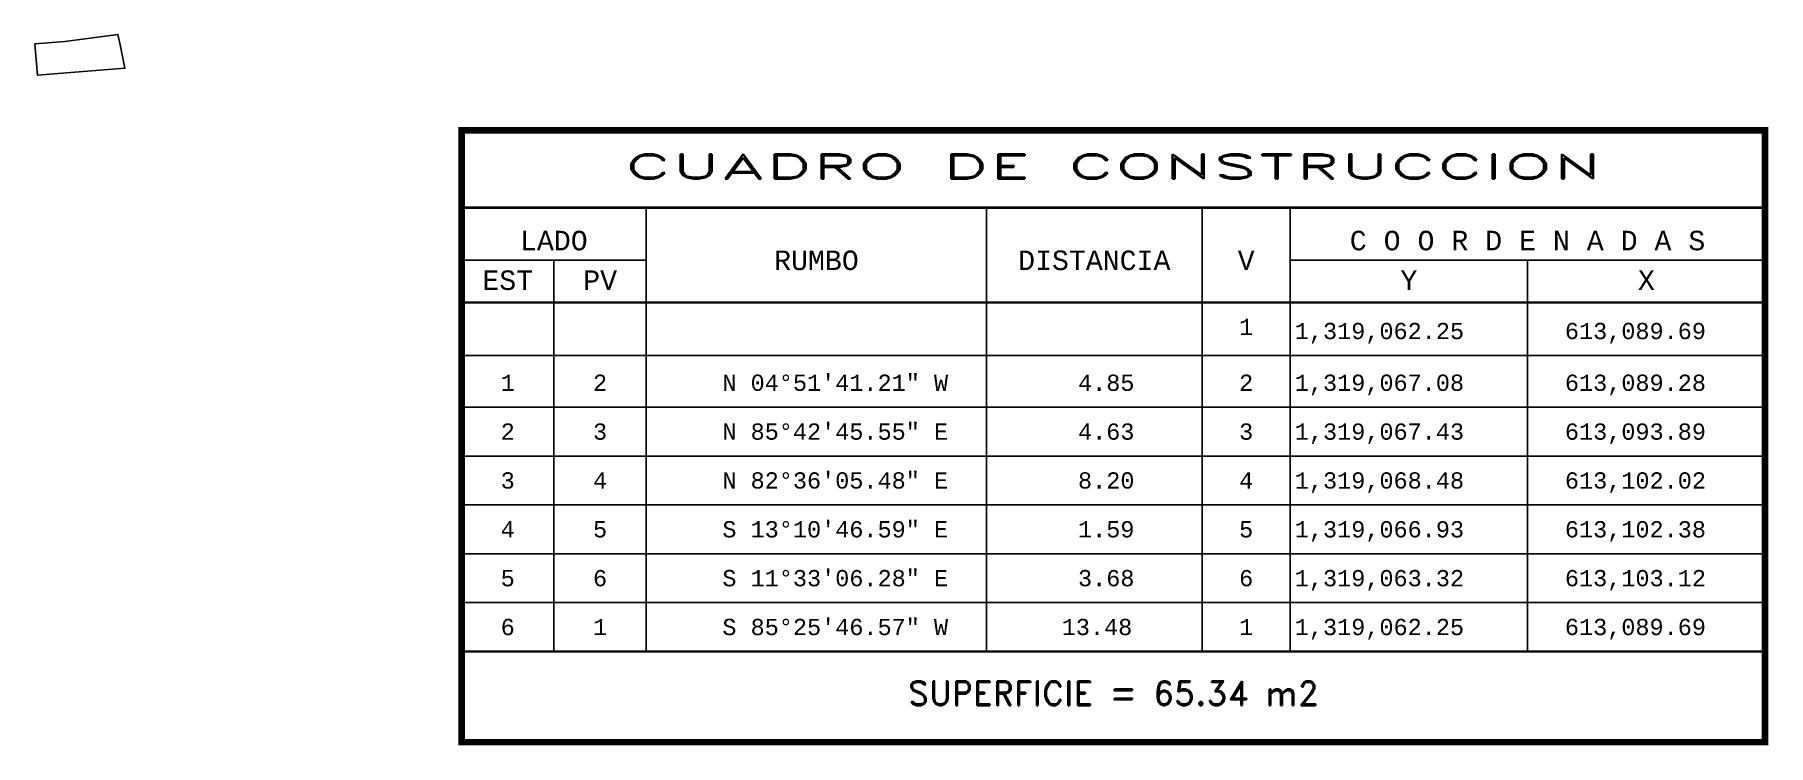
# Model space of a CAD drawing. Header units: millimetres. Extents: x 613089 to 613355, y 1318959 to 1319068.
import ezdxf
from ezdxf.enums import TextEntityAlignment as Align

# ---------------------------------------------------------------- set-up
doc = ezdxf.new("R2010")
doc.units = ezdxf.units.MM
for name, color, linetype in [('CVL_CUADCON', 1, 'Continuous'), ('CVL_CUADCON_LIN', 8, 'Continuous'), ('CVL_CUADCON_TIT', 1, 'Continuous'), ('CVL_CUADCON_TX', 2, 'Continuous')]:
    doc.layers.add(name, color=color, linetype=linetype)
doc.styles.add('HUECA1', font='hueca1.shx')
doc.styles.add('MONOTXT4', font='monotxt4.shx')

msp = doc.modelspace()

# ---------------------------------------------------------------- linework, layer by layer
at = {"color": 3}
msp.add_lwpolyline([(613089.28, 1319067.08), (613093.89, 1319067.43), (613102.02, 1319068.48), (613102.38, 1319066.93), (613103.12, 1319063.32), (613089.69, 1319062.25)], close=True, dxfattribs=at)
at = {"layer": 'CVL_CUADCON', "color": 1, "linetype": 'Continuous', "const_width": 1, "flags": 128}
msp.add_lwpolyline([(613154.76, 1319053.79), (613354.69, 1319053.79), (613354.69, 1318959.87), (613154.76, 1318959.87)], close=True, dxfattribs=at)
at = {"layer": 'CVL_CUADCON', "color": 1, "linetype": 'Continuous', "const_width": 0.375, "flags": 128}
for points in [[(613154.76, 1319041.91), (613354.69, 1319041.91)], [(613154.76, 1319027.37), (613354.69, 1319027.37)], [(613154.76, 1318973.79), (613354.69, 1318973.79)]]:
    msp.add_lwpolyline(points, dxfattribs=at)
at = {"layer": 'CVL_CUADCON_LIN', "color": 8, "linetype": 'Continuous'}
for p, q in [((613183.08, 1319041.91), (613183.08, 1318973.79)), ((613235.26, 1319041.91), (613235.26, 1318973.79)), ((613268.37, 1319041.91), (613268.37, 1318973.79)), ((613281.83, 1319041.91), (613281.83, 1318973.79)), ((613154.76, 1319033.84), (613183.08, 1319033.84)), ((613168.91, 1319033.84), (613168.91, 1318973.79)), ((613281.83, 1319033.84), (613354.69, 1319033.84)), ((613318.26, 1319033.84), (613318.26, 1318973.79)), ((613154.76, 1319019.23), (613354.69, 1319019.23)), ((613154.76, 1319011.29), (613354.69, 1319011.29)), ((613154.76, 1319003.79), (613354.69, 1319003.79)), ((613154.76, 1318996.29), (613354.69, 1318996.29)), ((613154.76, 1318988.79), (613354.69, 1318988.79)), ((613154.76, 1318981.29), (613354.69, 1318981.29)), ((613154.76, 1318973.79), (613354.69, 1318973.79))]:
    msp.add_line(p, q, dxfattribs=at)

# ---------------------------------------------------------------- texts
at = {"layer": 'CVL_CUADCON_TIT', "color": 1, "style": 'HUECA1', "width": 1.758658}
msp.add_text('CUADRO DE CONSTRUCCION', height=3.75, dxfattribs=at).set_placement((613179.76, 1319046.36), (613329.69, 1319046.36), align=Align.FIT)
at = {"layer": 'CVL_CUADCON_TIT', "color": 1, "style": 'MONOTXT4'}
for s, p in [('LADO', (613168.91, 1319035.37)), ('C O O R D E N A D A S', (613318.26, 1319035.37)), ('EST', (613161.84, 1319029.28)), ('PV', (613176.01, 1319029.28)), ('Y', (613300.06, 1319029.28)), ('X', (613336.49, 1319029.28))]:
    msp.add_text(s, height=3, dxfattribs=at).set_placement(p, align=Align.CENTER)
at = {"layer": 'CVL_CUADCON_TIT', "color": 1}
for s, height, style, p in [('RUMBO', 3, 'MONOTXT4', (613209.19, 1319033.84)), ('DISTANCIA', 3, 'MONOTXT4', (613251.81, 1319033.84)), ('V', 3, 'MONOTXT4', (613275.11, 1319033.84)), ('SUPERFICIE = 65.34 m2', 3.75, 'HUECA1', (613254.73, 1318967.37))]:
    msp.add_text(s, height=height, dxfattribs=dict(at, style=style)).set_placement(p, align=Align.MIDDLE)
at = {"layer": 'CVL_CUADCON_TX', "color": 2, "style": 'MONOTXT4'}
for s, p in [('1', (613275.1, 1319022.36)), ('1', (613161.84, 1319013.79)), ('2', (613176, 1319013.79)), ('2', (613275.1, 1319013.79)), ('2', (613161.84, 1319006.29)), ('3', (613176, 1319006.29)), ('3', (613275.1, 1319006.29)), ('3', (613161.84, 1318998.79)), ('4', (613176, 1318998.79)), ('4', (613275.1, 1318998.79)), ('4', (613161.84, 1318991.29)), ('5', (613176, 1318991.29)), ('5', (613275.1, 1318991.29)), ('5', (613161.84, 1318983.79)), ('6', (613176, 1318983.79)), ('6', (613275.1, 1318983.79)), ('6', (613161.84, 1318976.29)), ('1', (613176, 1318976.29)), ('1', (613275.1, 1318976.29))]:
    msp.add_text(s, height=2.5, dxfattribs=at).set_placement(p, align=Align.CENTER)
for s, p in [('1,319,062.25', (613282.56, 1319021.73)), ('613,089.69', (613323.99, 1319021.73)), ('N 04%%d51\'41.21" W', (613194.76, 1319013.79)), ('4.85', (613249.31, 1319013.79)), ('1,319,067.08', (613282.56, 1319013.79)), ('613,089.28', (613323.99, 1319013.79)), ('N 85%%d42\'45.55" E', (613194.76, 1319006.29)), ('4.63', (613249.31, 1319006.29)), ('1,319,067.43', (613282.56, 1319006.29)), ('613,093.89', (613323.99, 1319006.29)), ('N 82%%d36\'05.48" E', (613194.76, 1318998.79)), ('8.20', (613249.31, 1318998.79)), ('1,319,068.48', (613282.56, 1318998.79)), ('613,102.02', (613323.99, 1318998.79)), ('S 13%%d10\'46.59" E', (613194.76, 1318991.29)), ('1.59', (613249.31, 1318991.29)), ('1,319,066.93', (613282.56, 1318991.29)), ('613,102.38', (613323.99, 1318991.29)), ('S 11%%d33\'06.28" E', (613194.76, 1318983.79)), ('3.68', (613249.31, 1318983.79)), ('1,319,063.32', (613282.56, 1318983.79)), ('613,103.12', (613323.99, 1318983.79)), ('S 85%%d25\'46.57" W', (613194.76, 1318976.29)), ('13.48', (613246.81, 1318976.29)), ('1,319,062.25', (613282.56, 1318976.29)), ('613,089.69', (613323.99, 1318976.29))]:
    msp.add_text(s, height=2.5, dxfattribs=at).set_placement(p)

doc.saveas('drawing.dxf')
